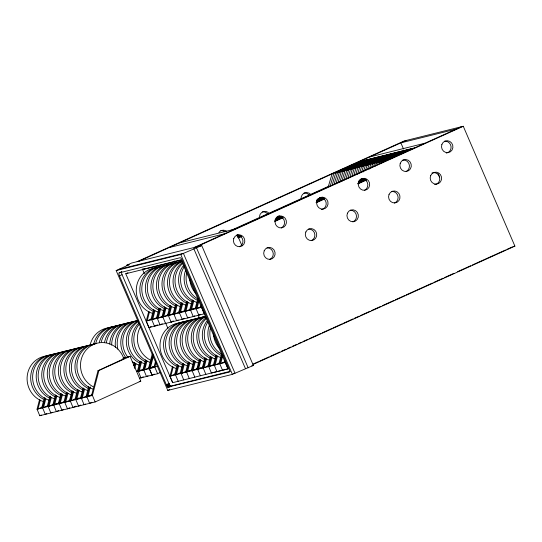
<?xml version="1.0" encoding="UTF-8"?>
<svg xmlns="http://www.w3.org/2000/svg" width="542" height="542" viewBox="0 0 542 542"><rect width="100%" height="100%" fill="white"/><g stroke="black" fill="none" stroke-linecap="round" stroke-linejoin="round"><path stroke-width="0.81" d="M122.959 358.16L130.08 356.392L140.771 381.148L95.141 401.954L39.769 415.721L37.059 409.203L39.573 399.535M40.284 400.111L37.981 408.973L37.059 409.203M42.547 406.913L37.981 408.973L41.68 408.051L44.397 397.584M41.68 408.051L42.594 407.821L45.108 398.16L42.594 407.821L45.304 414.345L46.829 413.654M45.826 398.736L43.523 407.598L42.601 407.828M48.082 405.531L43.523 407.598L47.215 406.676L49.939 396.209M50.65 396.785L48.136 406.453L50.846 412.97L52.364 412.279M51.361 397.361L49.058 406.222L47.215 406.676M53.624 404.156L49.058 406.222L52.75 405.301L55.474 394.833M56.185 395.409L53.672 405.07L56.382 411.595L58.665 410.551M56.896 395.985L54.593 404.84L52.75 405.301M59.159 402.781L54.593 404.84L58.292 403.925L61.009 393.451M61.72 394.027L59.214 403.695L61.917 410.219L63.441 409.522M62.438 394.61L60.135 403.465L58.292 403.925M63.936 401.751L60.135 403.465L63.827 402.543L66.551 392.076M67.262 392.652L64.749 402.32L67.459 408.844L69.742 407.801M67.974 393.228L65.67 402.089L63.827 402.543M70.236 400.03L65.67 402.089L69.362 401.168L72.086 390.701M69.362 401.168L70.284 400.938L72.797 391.277L70.284 400.938L72.994 407.462L76.036 406.08M73.516 391.852L71.212 400.714L70.284 400.944M75.772 398.655L71.212 400.714L74.904 399.793L77.621 389.325M78.333 389.901L75.826 399.569L78.529 406.087L80.812 405.05M79.051 390.477L76.747 399.339L74.904 399.793M81.307 397.272L76.747 399.339L80.44 398.417L83.163 387.95M83.874 388.526L81.361 398.194L84.071 404.711L85.589 404.02M84.586 389.102L82.282 397.963L80.44 398.417M88.698 386.568L85.975 397.042L82.282 397.963L86.09 396.243M89.41 387.151L86.896 396.812L89.606 403.336L91.889 402.293M90.338 386.92L87.824 396.581L85.975 397.042L89.782 395.321M91.625 394.867L87.824 396.581L91.517 395.66L98.007 370.701L123.847 358.757A23.435 22.229 76 0 0 87.94 348.133A23.435 22.229 76 0 0 93.129 386.731M95.141 401.954L92.431 395.436L98.929 370.471L130.08 356.392M133.684 365.708L134.518 362.49M134.186 367.09L135.229 363.065M146.232 321.06L201.604 307.287L204.307 313.811L148.935 327.578L146.232 321.06L148.745 311.393M134.687 368.472L135.947 363.641M149.457 311.968L147.153 320.83L151.713 318.764M152.891 354.908L149.328 368.601L137.336 371.582L140.06 361.108M150.845 319.909L153.569 309.441M140.764 361.69L138.257 371.351L140.967 377.876M154.28 310.017L151.767 319.678L154.477 326.203L157.519 324.814M141.692 361.46L139.179 371.121L142.98 369.407M154.992 310.593L152.688 319.448L157.255 317.388M142.871 370.2L145.595 359.732M156.381 318.533L159.104 308.059M143.793 369.976L146.306 360.315L143.793 369.976L146.503 376.5L148.02 375.802M159.815 308.635L157.302 318.303L160.012 324.827L162.295 323.784M147.017 360.891L144.714 369.746L148.522 368.032M160.737 308.412L158.23 318.073L162.031 316.359M148.406 368.824L152.39 353.526M161.922 317.151L164.639 306.684M162.844 316.928L165.357 307.267L162.837 316.928L165.554 323.452M166.069 307.836L163.765 316.697L168.332 314.638M167.458 315.776L170.181 305.309M170.893 305.884L168.379 315.552L171.089 322.07L173.372 321.033L171.082 322.07M171.604 306.46L169.3 315.322L173.867 313.262M172.993 314.401L175.716 303.933M176.428 304.509L173.914 314.177L176.624 320.695L178.149 320.004M177.146 305.085L174.842 313.947L179.402 311.88M181.258 302.558L178.535 313.025L182.336 311.304M181.963 303.134L179.456 312.802L182.166 319.319L184.443 318.283M182.891 302.903L180.378 312.571L184.178 310.851M184.07 311.65L186.794 301.176M187.505 301.758L184.991 311.42L187.701 317.944L189.219 317.253M188.216 302.334L185.913 311.189L189.72 309.475M172.627 382.591L125.758 273.757L181.13 259.991L228.006 368.831L172.674 382.686L169.964 376.168L172.478 366.5M173.189 367.076L170.886 375.938L169.964 376.168M189.605 310.268L192.329 299.801M193.04 300.376L190.533 310.044L193.237 316.569L194.761 315.871M193.758 300.959L191.455 309.814L196.014 307.754M175.452 373.872L170.886 375.938L174.578 375.017L177.302 364.549M178.013 365.125L175.5 374.793L178.21 381.311M178.725 365.701L176.421 374.563L174.578 375.017M195.147 308.893L197.871 298.425M198.575 299.001L196.068 308.669L198.778 315.193L200.296 314.495M199.083 300.383L196.99 308.439L201.556 306.379M180.987 372.496L176.421 374.563L180.113 373.641L182.837 363.167M183.548 363.75L181.042 373.411L183.745 379.935M184.266 364.326L181.963 373.181L180.113 373.641M200.682 307.517L201.312 305.105M186.523 371.121L181.963 373.181L185.655 372.259L188.379 361.792M189.083 362.368L186.577 372.036L189.287 378.56M189.802 362.95L187.498 371.805L185.655 372.259M191.299 370.091L187.498 371.805L191.19 370.884L193.914 360.416M194.625 360.992L192.112 370.66L194.822 377.185M195.337 361.568L193.033 370.43L191.19 370.884M197.6 368.37L193.033 370.43L196.732 369.508L199.449 359.041M196.732 369.508L197.647 369.278L200.161 359.617L197.647 369.278L200.357 375.802M200.879 360.193L198.575 369.055L197.654 369.285M203.135 366.988L198.575 369.055L202.268 368.133L204.991 357.666M205.703 358.242L203.189 367.91L205.899 374.427M206.414 358.818L204.11 367.679L202.268 368.133M208.677 365.613L204.11 367.679L207.803 366.758L210.526 356.29M211.238 356.866L208.724 366.527L211.434 373.052L228.047 368.919L225.337 362.402L219.801 363.777L222.105 354.915M211.949 357.442L209.646 366.304L207.803 366.758M213.453 364.583L209.646 366.304L213.345 365.383L216.062 354.908M216.773 355.484L214.266 365.152L216.969 371.677M217.491 356.067L215.188 364.922L213.345 365.383M218.988 363.208L215.188 364.922L218.88 364L221.603 353.533M222.816 355.491L220.723 363.547L225.289 361.487M224.415 362.625L224.835 361.013M152.092 375.105L149.28 368.621L152.912 354.969M153.623 355.538L150.202 368.391L154.755 366.311M149.28 368.621L153.894 367.476L155.601 361.047M156.096 362.422L154.809 367.239L157.627 373.723L159.91 372.679M230.404 230.662L328.377 186.387L332.036 173.955L361.06 161.211M333.879 173.494L330.22 185.933L328.377 186.387M332.07 185.472L335.728 173.034L362.903 160.75M334.136 184.233L337.571 172.58L364.752 160.296M335.986 183.779L339.414 172.119L366.595 159.836M338.059 182.539L341.264 171.658L368.438 159.375M339.909 182.078L343.106 171.197L370.288 158.914M341.751 181.624L344.949 170.744L372.13 158.46M343.824 180.384L346.799 170.283L373.98 158M345.898 179.151L348.642 169.822L375.823 157.539M347.747 178.691L350.491 169.361L377.672 157.078M349.82 177.458L352.334 168.908L379.515 156.624M351.9 176.218L354.183 168.447L381.365 156.164M353.743 175.764L356.026 167.986L383.208 155.703M355.816 174.524L357.876 167.532L385.057 155.249M357.659 174.063L359.719 167.071L386.9 154.788M359.739 172.83L361.568 166.611L388.749 154.328M361.582 172.37L363.411 166.15L390.592 153.867M363.431 171.909L365.261 165.696L392.442 153.413M365.504 170.676L367.103 165.235L394.285 152.952M367.578 169.443L368.953 164.775L396.134 152.492M369.42 168.982L370.796 164.321L397.977 152.038M371.5 167.742L372.645 163.86L399.827 151.577M373.573 166.509L374.488 163.399L401.669 151.116M375.416 166.048L376.338 162.939L403.512 150.656M377.489 164.815L378.181 162.485L405.355 150.202M379.569 163.576L380.023 162.024L407.205 149.741M381.412 163.122L381.866 161.563L409.047 149.28M383.262 162.661L383.716 161.103L410.897 148.82M148.935 327.578L151.218 326.541M39.769 415.721L41.287 415.03M151.557 367.578L153.84 366.541M157.092 366.202L153.894 367.476M140.961 377.869L143.244 376.832M154.321 374.082L152.038 375.118L149.328 368.601M116.164 270.566L129.172 264.686L126.401 265.377L131.604 263.026L201.746 245.587L253.371 365.45L232.389 374.366L167.783 390.43L116.164 270.566L180.771 254.51L201.746 245.587M137.146 261.65L404.21 140.961L463.281 126.279L514.9 246.136L253.222 364.393M138.989 261.19L406.06 140.5M119.199 272.863L180.113 257.721A3.001 0.935 65.7 0 1 182.22 260.248L229.097 369.088A3.001 0.935 65.7 0 1 229.361 372.069L167.851 387.09L166.489 385.064L119.464 275.851A3.001 0.935 65.7 0 1 119.199 272.863L121.801 271.684M119.464 275.851L122.065 274.672A3.001 0.935 65.7 0 1 121.604 271.84M125.758 273.757L127.987 272.748M144.87 268.412L142.553 269.455L180.825 259.943M412.74 148.366L383.716 161.103M194.368 247.423L461.432 126.733M196.211 246.969L463.281 126.279M277.043 216.719L278.588 216.021M277.348 216.956L279.665 215.906M360.66 179.307L362.205 178.609M236.766 235.668L238.311 234.971M276.108 217.891L279.963 216.15M316.995 199.415L320.85 197.667M359.421 180.242L362.51 178.846M237.071 235.905L238.615 235.208M276.413 218.128L280.275 216.387M317.3 199.652L321.928 197.559M358.953 180.825L363.587 178.738M237.376 236.143L238.914 235.445M275.946 218.717L280.573 216.624M316.826 200.242L322.998 197.451M358.486 181.414L363.885 178.975M237.681 236.38L239.218 235.689M275.478 219.3L281.65 216.515M317.131 200.479L322.531 198.033M358.79 181.651L364.19 179.212M237.979 236.624L240.296 235.574M275.004 219.889L281.948 216.753M316.663 201.062L323.608 197.925M358.316 182.241L365.261 179.104M237.511 237.206L240.601 235.811M275.316 220.127L282.253 216.99M316.968 201.299L323.913 198.162M358.628 182.478L364.793 179.687M238.588 237.098L240.899 236.055M274.841 220.716L282.558 217.227M316.501 201.888L324.211 198.406M358.154 183.067L365.87 179.578M238.121 237.687L241.204 236.292M275.146 220.953L282.863 217.464M316.033 202.478L324.516 198.643M357.686 183.65L366.175 179.815M238.419 237.924L241.508 236.529M274.679 221.542L283.161 217.708M316.332 202.715L324.048 199.226M357.991 183.887L366.473 180.052M191.13 309.584L193.413 308.554M123.02 358.452L124.545 357.767M55.033 404.271L56.551 403.58M136.686 371.128L138.203 370.437M76.422 399.108L78.705 398.072M137.336 371.582L141.137 369.861M151.448 367.449L152.973 366.765M187.938 371.229L189.456 370.545M199.009 368.479L200.533 367.788M166.333 384.684L168.935 383.512C169.212 386.222 173.697 386.189 168.23 387.266L170.791 386.094L230.336 371.297M166.489 385.064L169.09 383.892M166.611 385.335L169.212 384.156L122.065 274.672M166.665 385.437L169.267 384.258M166.848 385.796L169.45 384.617M167.044 386.128L169.646 384.956M167.254 386.432L169.856 385.254M167.458 386.697L170.059 385.518M167.661 386.92L170.256 385.741M167.851 387.09L170.452 385.911M168.027 387.205L170.628 386.033M167.783 390.43L169.734 389.549M252.911 364.156L258.31 361.717M259.842 361.026L269.089 356.846M270.614 356.155L279.875 351.975M281.393 351.284L286.034 349.19M287.545 348.506L290.654 347.097M292.165 346.419L296.82 344.312M298.324 343.635L301.44 342.226M302.937 341.548L307.599 339.441M309.143 338.743L320.695 333.526M322.178 332.856L331.48 328.655M332.957 327.985L342.259 323.777M343.73 323.113L353.045 318.906M354.509 318.242L359.204 316.122M360.667 315.464L369.99 311.25M371.527 310.552L380.769 306.379M382.313 305.681L393.865 300.458M395.301 299.814L404.644 295.586M406.073 294.943L432.374 283.06M433.912 282.362L443.153 278.182M444.697 277.49L453.939 273.31M457.638 271.637L470.72 265.722M472.421 264.957L505.544 249.991M506.899 249.381L512.312 246.935M92.431 395.436L91.517 395.66M456.228 129.084L400.856 142.851L403.519 149.036M369.624 156.963L424.975 143.21M359.217 161.672L414.569 147.912M335.728 173.034L337.571 172.58M339.414 172.119L341.264 171.658M343.106 171.197L344.949 170.744M346.799 170.283L348.642 169.822M350.491 169.361L352.334 168.908M354.183 168.447L356.026 167.986M357.876 167.532L359.719 167.071M361.568 166.611L363.411 166.15M365.261 165.696L367.103 165.235M368.953 164.775L370.796 164.321M372.645 163.86L374.488 163.399M376.338 162.939L378.181 162.485M380.023 162.024L381.866 161.563M179.483 242.891L234.835 229.137M169.077 247.592L224.456 233.826M118.766 269.388L183.372 253.331L234.991 373.194L233.358 373.601M513.057 246.596L514.9 246.136M98.007 370.701L98.929 370.471M139.382 378.269L157.627 373.723M139.186 381.541L140.771 381.148M251.739 365.857L253.371 365.45M218.88 364L219.795 363.777L222.511 370.301M438.031 173.535L439.704 177.417M237.179 234.578L241.868 245.465M196.55 247.938L248.168 367.801M193.779 248.629L245.397 368.492M180.771 254.51L232.389 374.366M174.768 260.81L175.777 263.141M198.209 315.234L199.212 317.565M142.322 268.92L144.375 273.696M165.635 323.052L167.966 328.466M93.658 389.298A23.435 22.229 76 0 1 76.95 364.942A23.435 22.229 76 0 1 96.097 343.614M65.968 396.182A23.435 22.229 76 0 1 49.268 371.826A23.435 22.229 76 0 1 68.407 350.498M65.44 393.614A23.435 22.229 76 0 1 53.075 368.662A23.435 22.229 76 0 1 71.991 349.604M82.58 392.049A23.435 22.229 76 0 1 65.88 367.693A23.435 22.229 76 0 1 85.026 346.365M83.387 390.138A23.435 22.229 76 0 1 69.545 365.66A23.435 22.229 76 0 1 87.885 345.572M88.603 345.471A23.435 22.229 76 0 1 90.053 345.349M54.891 398.932A23.435 22.229 76 0 1 38.191 374.576A23.435 22.229 76 0 1 57.337 353.248M55.704 397.022A23.435 22.229 76 0 1 41.998 371.412A23.435 22.229 76 0 1 62.364 352.225M93.8 343.716A23.435 22.229 76 0 1 113.725 326.765M90.216 344.61A23.435 22.229 76 0 1 108.691 327.788M60.426 397.557A23.435 22.229 76 0 1 43.78 372.442A23.435 22.229 76 0 1 64.322 351.744M61.239 395.64A23.435 22.229 76 0 1 47.439 370.789A23.435 22.229 76 0 1 66.456 350.979M67.174 350.904A23.435 22.229 76 0 1 68.631 350.823M71.503 394.806A23.435 22.229 76 0 1 54.857 369.685A23.435 22.229 76 0 1 75.399 348.994M70.982 392.239A23.435 22.229 76 0 1 58.807 366.162A23.435 22.229 76 0 1 79.708 348.072M125.981 357.774A23.435 22.229 76 0 1 137.81 320.39M117.831 349.075A23.435 22.229 76 0 1 136.381 320.905M139.477 365.213A23.435 22.229 76 0 1 132.221 361.521M127.939 357.286A23.435 22.229 76 0 1 137.668 320.498M140.283 363.296A23.435 22.229 76 0 1 126.34 342.259A23.435 22.229 76 0 1 138.562 320.735M76.341 393.207A23.435 22.229 76 0 1 60.365 368.689A23.435 22.229 76 0 1 79.484 347.74M80.209 347.666A23.435 22.229 76 0 1 81.666 347.591M76.517 390.863A23.435 22.229 76 0 1 64.152 365.904A23.435 22.229 76 0 1 83.068 346.846M106.388 342.713A23.435 22.229 76 0 1 126.753 323.533M109.741 344.095A23.435 22.229 76 0 1 131.062 322.612M150.547 362.462A23.435 22.229 76 0 1 139.694 323.757M150.026 359.895A23.435 22.229 76 0 1 140.642 326.453M99.335 342.341A23.435 22.229 76 0 1 117.81 325.518M118.535 325.444A23.435 22.229 76 0 1 119.992 325.363M95.758 343.235A23.435 22.229 76 0 1 115.683 326.284M145.012 363.838A23.435 22.229 76 0 1 128.549 344.441A23.435 22.229 76 0 1 138.623 321.331M145.818 361.921A23.435 22.229 76 0 1 138.759 323.174M43.814 401.69A23.435 22.229 76 0 1 27.114 377.327A23.435 22.229 76 0 1 46.26 355.999M43.292 399.122A23.435 22.229 76 0 1 31.05 373.418A23.435 22.229 76 0 1 51.294 354.983M88.116 390.674A23.435 22.229 76 0 1 71.503 365.179A23.435 22.229 76 0 1 92.743 344.834M88.929 388.756A23.435 22.229 76 0 1 75.121 363.906A23.435 22.229 76 0 1 94.139 344.095M104.552 342.449A23.435 22.229 76 0 1 123.346 324.143M101.293 341.853A23.435 22.229 76 0 1 119.768 325.037M111.666 345.139A23.435 22.229 76 0 1 130.846 322.28M131.564 322.205A23.435 22.229 76 0 1 133.02 322.131M115.46 347.3A23.435 22.229 76 0 1 134.423 321.386M49.356 400.314A23.435 22.229 76 0 1 32.703 375.193A23.435 22.229 76 0 1 53.251 354.495M48.827 397.74A23.435 22.229 76 0 1 36.463 372.788A23.435 22.229 76 0 1 55.379 353.73M301.108 199.388A6.009 5.698 76 0 1 311.162 194.849M303.96 193.074A6.009 5.698 76 0 1 309.319 195.303M220.716 230.689A6.009 5.698 76 0 1 224.984 231.827M259.435 216.637A6.009 5.698 76 0 1 268.446 212.559M262.335 211.881A6.009 5.698 76 0 1 267.694 214.117M218.853 232.565A6.009 5.698 76 0 1 226.827 231.373M432.015 172.959A6.009 5.698 76 0 1 439.616 177.363A6.009 5.698 76 0 1 434.643 184.585M236.319 235.275A6.009 5.698 76 0 1 239.639 246.718M308.601 229.063A6.009 5.698 76 0 1 311.23 240.682M361.182 178.846A6.009 5.698 76 0 1 364.502 190.289M277.938 216.468A6.009 5.698 76 0 1 281.257 227.911M266.976 247.87A6.009 5.698 76 0 1 269.604 259.496M319.556 197.654A6.009 5.698 76 0 1 326.142 202.742A6.009 5.698 76 0 1 321.453 209.517M350.22 210.255A6.009 5.698 76 0 1 352.849 221.874M402.801 160.039A6.009 5.698 76 0 1 406.121 171.482M444.426 141.232A6.009 5.698 76 0 1 451.012 146.32A6.009 5.698 76 0 1 446.317 153.095M391.846 191.448A6.009 5.698 76 0 1 394.468 203.067M197.288 302.531A23.435 22.229 76 0 1 184.598 266.156M196.76 299.963A23.435 22.229 76 0 1 185.486 270.6M152.986 313.54A23.435 22.229 76 0 1 136.286 289.184A23.435 22.229 76 0 1 155.425 267.856M152.458 310.972A23.435 22.229 76 0 1 140.093 286.02A23.435 22.229 76 0 1 159.009 266.962M198.718 299.475A23.435 22.229 76 0 1 186.624 273.026M195.344 292.924A23.435 22.229 76 0 1 189.727 278.961M176.719 368.648A23.435 22.229 76 0 1 160.019 344.292A23.435 22.229 76 0 1 179.165 322.964M176.191 366.08A23.435 22.229 76 0 1 163.948 340.376A23.435 22.229 76 0 1 184.192 321.948M204.409 361.771A23.435 22.229 76 0 1 187.667 338.554A23.435 22.229 76 0 1 204.7 316.46M203.88 359.197A23.435 22.229 76 0 1 191.265 336.9A23.435 22.229 76 0 1 205.499 316.406M169.599 309.414A23.435 22.229 76 0 1 152.898 285.058A23.435 22.229 76 0 1 172.044 263.724M172.762 263.649A23.435 22.229 76 0 1 174.219 263.575M169.07 306.847A23.435 22.229 76 0 1 156.706 281.887A23.435 22.229 76 0 1 175.622 262.836M164.057 310.79A23.435 22.229 76 0 1 147.41 285.668A23.435 22.229 76 0 1 167.952 264.977M163.535 308.222A23.435 22.229 76 0 1 151.36 282.145A23.435 22.229 76 0 1 172.261 264.056M193.331 364.522A23.435 22.229 76 0 1 176.685 339.4A23.435 22.229 76 0 1 197.227 318.71M192.803 361.954A23.435 22.229 76 0 1 180.439 337.002A23.435 22.229 76 0 1 199.354 317.944M200.079 317.869A23.435 22.229 76 0 1 201.536 317.788M186.211 305.281A23.435 22.229 76 0 1 169.605 284.746A23.435 22.229 76 0 1 181.719 261.698M187.017 303.364A23.435 22.229 76 0 1 173.223 284.232A23.435 22.229 76 0 1 182.193 262.714M198.867 363.147A23.435 22.229 76 0 1 182.166 338.791A23.435 22.229 76 0 1 201.312 317.456M198.345 360.579A23.435 22.229 76 0 1 185.974 335.62A23.435 22.229 76 0 1 204.89 316.569M215.479 359.014A23.435 22.229 76 0 1 199.375 341.501A23.435 22.229 76 0 1 206.184 318.737M216.292 357.097A23.435 22.229 76 0 1 206.807 321.142M180.676 306.657A23.435 22.229 76 0 1 163.935 283.446A23.435 22.229 76 0 1 180.967 261.352M181.482 304.746A23.435 22.229 76 0 1 167.519 282.558A23.435 22.229 76 0 1 181.766 261.298M182.254 367.273A23.435 22.229 76 0 1 165.608 342.158A23.435 22.229 76 0 1 186.15 321.46M181.733 364.705A23.435 22.229 76 0 1 169.361 339.753A23.435 22.229 76 0 1 188.277 320.695M221.8 354.224A23.435 22.229 76 0 1 210.526 327.395M219.076 348.032A23.435 22.229 76 0 1 213.46 334.068M221.021 357.639A23.435 22.229 76 0 1 207.532 322.524M220.492 355.071A23.435 22.229 76 0 1 209.219 325.708M209.944 360.389A23.435 22.229 76 0 1 193.338 339.854A23.435 22.229 76 0 1 205.452 316.806M210.757 358.479A23.435 22.229 76 0 1 196.956 339.346A23.435 22.229 76 0 1 205.926 317.829M191.746 303.906A23.435 22.229 76 0 1 175.642 286.393A23.435 22.229 76 0 1 182.451 263.629M191.224 301.338A23.435 22.229 76 0 1 183.074 266.034M187.796 365.897A23.435 22.229 76 0 1 171.089 341.541A23.435 22.229 76 0 1 190.235 320.214M188.602 363.98A23.435 22.229 76 0 1 174.802 339.129A23.435 22.229 76 0 1 193.819 319.319M175.134 308.039A23.435 22.229 76 0 1 158.433 283.676A23.435 22.229 76 0 1 177.58 262.348M174.612 305.471A23.435 22.229 76 0 1 162.187 280.892A23.435 22.229 76 0 1 180.439 261.556M158.521 312.165A23.435 22.229 76 0 1 141.821 287.809A23.435 22.229 76 0 1 160.967 266.481M159.334 310.248A23.435 22.229 76 0 1 145.527 285.397A23.435 22.229 76 0 1 164.544 265.587M358.614 182.085A6.009 5.698 76 0 0 364.922 190.249A6.009 5.698 76 0 0 368.384 180.622A6.009 5.698 76 0 0 358.614 182.085M233.751 238.514A6.009 5.698 76 0 0 240.052 246.678A6.009 5.698 76 0 0 243.521 237.05A6.009 5.698 76 0 0 233.751 238.514M305.817 231.996A6.009 5.698 76 0 0 311.623 240.553A6.009 5.698 76 0 0 315.668 231.183A6.009 5.698 76 0 0 305.817 231.996M400.24 163.278A6.009 5.698 76 0 0 406.541 171.441A6.009 5.698 76 0 0 410.003 161.814A6.009 5.698 76 0 0 400.24 163.278M264.191 250.804A6.009 5.698 76 0 0 269.997 259.361A6.009 5.698 76 0 0 274.042 249.998A6.009 5.698 76 0 0 264.191 250.804M316.995 200.892A6.009 5.698 76 0 0 323.296 209.063A6.009 5.698 76 0 0 326.765 199.429A6.009 5.698 76 0 0 316.995 200.892M347.436 213.189A6.009 5.698 76 0 0 353.242 221.739A6.009 5.698 76 0 0 357.286 212.376A6.009 5.698 76 0 0 347.436 213.189M441.859 144.47A6.009 5.698 76 0 0 448.159 152.634A6.009 5.698 76 0 0 451.628 143.007A6.009 5.698 76 0 0 441.859 144.47M430.68 175.567A6.009 5.698 76 0 0 436.486 184.124A6.009 5.698 76 0 0 440.531 174.761A6.009 5.698 76 0 0 430.68 175.567M389.054 194.382A6.009 5.698 76 0 0 394.867 202.932A6.009 5.698 76 0 0 398.912 193.569A6.009 5.698 76 0 0 389.054 194.382M275.37 219.706A6.009 5.698 76 0 0 281.677 227.87A6.009 5.698 76 0 0 285.139 218.243A6.009 5.698 76 0 0 275.37 219.706"/></g></svg>
